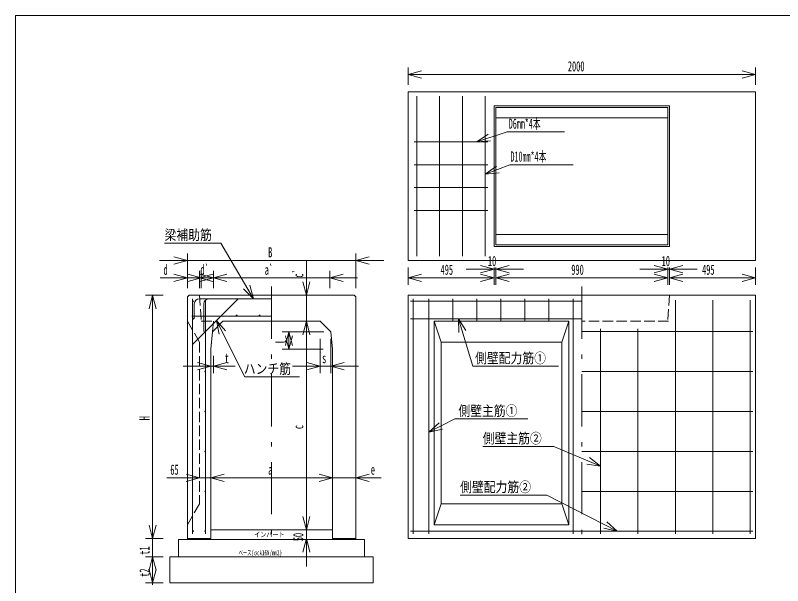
# Model space of a CAD drawing. Units: millimetres on the paper, with parts at other scales. Extents: x 26 to 772, y 19 to 550.
# Drawn here: x 25.5 to 467.1, y 221.9 to 550 of the extents above; entities that cross this region are included whole.
import ezdxf
from ezdxf.enums import TextEntityAlignment as Align

# ---------------------------------------------------------------- set-up
doc = ezdxf.new("R2010")
doc.units = ezdxf.units.MM
doc.linetypes.add('USER1', pattern=[8, 6, -2])
doc.linetypes.add('USER2', pattern=[50.5, 30, -9, 2.5, -9])
for name, color, linetype, lineweight in [('1', 7, 'Continuous', 18), ('10', 3, 'Continuous', 18), ('17', 7, 'Continuous', 18), ('18', 7, 'Continuous', 18)]:
    doc.layers.add(name, color=color, linetype=linetype, lineweight=lineweight)
doc.styles.add('ＭＳ ゴシック', font='')
doc.styles.get('ＭＳ ゴシック').set_extended_font_data('MS Gothic')

msp = doc.modelspace()

# ---------------------------------------------------------------- linework, layer by layer
at = {"layer": '1'}
for p, q in [((25.5, 550), (25.5, 19)), ((771.5, 550), (25.5, 550)), ((251.5, 520), (251.5, 510)), ((251.5, 516), (259.227, 518.071)), ((451.5, 516), (443.773, 518.071)), ((451.5, 520), (451.5, 510)), ((251.5, 516), (451.5, 516)), ((251.5, 516), (259.227, 513.929)), ((451.5, 516), (443.773, 513.929)), ((451.5, 506), (251.5, 506)), ((251.5, 506), (251.5, 457.5)), ((451.5, 457.5), (451.5, 506)), ((302, 498), (301, 498)), ((301, 498), (301, 457.5)), ((402, 498), (302, 498)), ((401, 497), (302, 497)), ((302, 497), (302, 457.5)), ((401, 457.5), (401, 497)), ((402, 457.5), (402, 498)), ((401, 491), (302, 491)), ((251.5, 457.5), (251.5, 409)), ((301, 457.5), (301, 417)), ((302, 457.5), (302, 418)), ((401, 418), (401, 457.5)), ((402, 417), (402, 457.5)), ((451.5, 409), (451.5, 457.5)), ((302, 424), (401, 424)), ((143.692, 419), (111.389, 419)), ((162.617, 387), (143.692, 419)), ((301, 417), (402, 417)), ((302, 418), (401, 418)), ((124.5, 409), (116.773, 411.071)), ((124.5, 413), (124.5, 393)), ((221.5, 413), (221.5, 393)), ((221.5, 409), (229.227, 411.071)), ((108.5, 409), (237.5, 409)), ((124.5, 409), (116.773, 406.929)), ((193, 358), (193, 409.127)), ((221.5, 409), (229.227, 406.929)), ((251.5, 409), (451.5, 409)), ((124.5, 403), (124.5, 393)), ((131.5, 403), (131.5, 393)), ((132.5, 403), (132.5, 393)), ((139.5, 403), (139.5, 393)), ((139.5, 403), (139.5, 393)), ((206.5, 403), (206.5, 393)), ((251.5, 395), (251.5, 405)), ((285, 404), (318, 404)), ((301, 404), (293.273, 406.071)), ((301, 404), (293.273, 401.929)), ((301, 395), (301, 405)), ((301, 400), (301, 405)), ((302, 404), (309.727, 406.071)), ((302, 395), (302, 405)), ((302, 400), (302, 405)), ((302, 404), (309.727, 401.929)), ((385, 404), (418, 404)), ((401, 404), (393.273, 406.071)), ((401, 404), (393.273, 401.929)), ((401, 395), (401, 405)), ((401, 400), (401, 405)), ((402, 404), (409.727, 406.071)), ((402, 395), (402, 405)), ((402, 400), (402, 405)), ((402, 404), (409.727, 401.929)), ((451.5, 395), (451.5, 405)), ((147.5, 399), (108.796, 399)), ((116.5, 399), (155.5, 399)), ((124.5, 399), (116.773, 401.071)), ((124.5, 399), (116.773, 396.929)), ((123.5, 399), (222.5, 399)), ((132.5, 399), (124.773, 401.071)), ((132.5, 399), (124.773, 396.929)), ((131.5, 399), (139.227, 401.071)), ((131.5, 399), (139.227, 396.929)), ((139.5, 399), (131.773, 401.071)), ((139.5, 399), (131.773, 396.929)), ((139.5, 399), (147.227, 401.071)), ((139.5, 399), (147.227, 396.929)), ((206.5, 399), (214.227, 401.071)), ((206.5, 399), (214.227, 396.929)), ((251.5, 399), (259.227, 401.071)), ((251.5, 399), (301, 399)), ((251.5, 399), (259.227, 396.929)), ((301, 399), (293.273, 401.071)), ((301, 399), (293.273, 396.929)), ((302, 399), (309.727, 401.071)), ((302, 399), (401, 399)), ((302, 399), (309.727, 396.929)), ((401, 399), (393.273, 401.071)), ((401, 399), (393.273, 396.929)), ((402, 399), (409.727, 401.071)), ((402, 399), (451.5, 399)), ((402, 399), (409.727, 396.929)), ((451.5, 399), (443.773, 401.071)), ((451.5, 399), (443.773, 396.929)), ((162.617, 387), (160.466, 394.705)), ((193, 389), (190.929, 396.727)), ((193, 389), (195.071, 396.727)), ((100.5, 389), (110.5, 389)), ((104.5, 389), (102.429, 381.273)), ((104.5, 389), (104.5, 249)), ((104.5, 389), (106.571, 381.273)), ((124.5, 388), (125.5, 389)), ((125.5, 389), (220.5, 389)), ((162.617, 387), (156.901, 392.597)), ((220.5, 389), (221.5, 388)), ((406.5, 389), (251.5, 389)), ((251.5, 342), (251.5, 389)), ((405.731, 389), (411.953, 389)), ((405.731, 389), (411.953, 389)), ((451.5, 389), (411.5, 389)), ((451.5, 389), (411.5, 389)), ((451.5, 342), (451.5, 389)), ((124.5, 342), (124.5, 388)), ((127.5, 360.662), (153.701, 387)), ((131.5, 387), (173, 387)), ((137, 387), (152.763, 387)), ((221.5, 342), (221.5, 388)), ((277.33, 387), (277.33, 374)), ((291.16, 387), (291.16, 374)), ((304.99, 387), (304.99, 374)), ((318.82, 387), (318.82, 374)), ((332.65, 387), (332.65, 374)), ((128.5, 375.5), (128.5, 384)), ((134, 368.15), (134, 384)), ((138.932, 367.9), (145, 374)), ((141.196, 374.43), (157.5, 342)), ((141.196, 374.43), (146.517, 368.456)), ((141.196, 374.43), (142.817, 366.596)), ((201, 374), (145, 374)), ((193, 374), (190.929, 366.273)), ((193, 374), (190.929, 366.273)), ((193, 254), (193, 374)), ((193, 374), (195.071, 366.273)), ((193, 374), (195.071, 366.273)), ((207.1, 367.9), (201, 374)), ((344, 374), (266.5, 374)), ((266.5, 374), (270.5, 362)), ((266.5, 374), (266.5, 342)), ((344, 374), (340, 362)), ((344, 342), (344, 374)), ((138.932, 367.9), (138, 357.9)), ((179, 367.9), (203.1, 367.9)), ((183, 367.9), (180.929, 360.173)), ((183, 367.9), (183, 357.9)), ((183, 367.9), (185.071, 360.173)), ((208, 357.9), (207.1, 367.9)), ((183, 357.9), (180.929, 365.627)), ((183, 357.9), (185.071, 365.627)), ((201, 344.15), (201, 363.9)), ((207.1, 344.15), (207.1, 363.9)), ((138, 342), (138, 357.9)), ((179, 357.9), (202.581, 357.9)), ((208, 342), (208, 357.9)), ((340, 362), (270.5, 362)), ((270.5, 362), (270.5, 342)), ((340, 342), (340, 362)), ((138, 344.15), (138, 353.9)), ((139.5, 344.15), (139.5, 354.15)), ((138, 348.15), (130.273, 350.221)), ((139.5, 348.15), (147.227, 350.221)), ((201, 348.15), (193.273, 350.221)), ((207.1, 348.15), (214.827, 350.221)), ((122, 348.15), (152.053, 348.15)), ((138, 348.15), (130.273, 346.079)), ((139.5, 348.15), (147.227, 346.079)), ((185, 348.15), (223.1, 348.15)), ((201, 348.15), (193.273, 346.079)), ((207.1, 348.15), (214.827, 346.079)), ((124.5, 342), (124.5, 279)), ((138, 342), (138, 279)), ((157.5, 342), (189, 342)), ((208, 342), (208, 279)), ((221.5, 342), (221.5, 279)), ((251.5, 342), (251.5, 279)), ((266.5, 279), (266.5, 342)), ((270.5, 342), (270.5, 279)), ((340, 279), (340, 342)), ((344, 342), (344, 279)), ((451.5, 342), (451.5, 279)), ((154, 284), (112.696, 284)), ((131.5, 284), (123.773, 286.071)), ((131.5, 284), (123.773, 281.929)), ((138, 284), (145.727, 286.071)), ((138, 284), (145.727, 286.071)), ((138, 284), (208, 284)), ((138, 284), (145.727, 281.929)), ((138, 284), (145.727, 281.929)), ((192, 284), (236.076, 284)), ((208, 284), (200.273, 286.071)), ((208, 284), (200.273, 286.071)), ((208, 284), (200.273, 281.929)), ((208, 284), (200.273, 281.929)), ((221.5, 284), (229.227, 286.071)), ((221.5, 284), (229.227, 281.929)), ((124.5, 277), (124.5, 279)), ((138, 249), (138, 279)), ((208, 249), (208, 279)), ((221.5, 277), (221.5, 279)), ((251.5, 277), (251.5, 279)), ((266.5, 279), (266.5, 257)), ((270.5, 279), (270.5, 269)), ((340, 269), (340, 279)), ((344, 257), (344, 279)), ((451.5, 277), (451.5, 279)), ((124.5, 249), (124.5, 277)), ((221.5, 277), (221.5, 249)), ((251.5, 249), (251.5, 277)), ((451.5, 249), (451.5, 277)), ((193, 233), (193, 270)), ((104.5, 265), (104.5, 222.5)), ((266.5, 257), (270.5, 269)), ((270.5, 269), (340, 269)), ((340, 269), (344, 257)), ((193, 254), (190.929, 261.727)), ((193, 254), (190.929, 261.727)), ((193, 254), (195.071, 261.727)), ((193, 254), (195.071, 261.727)), ((104.5, 249), (102.429, 256.727)), ((104.5, 249), (102.429, 256.727)), ((104.5, 249), (106.571, 256.727)), ((104.5, 249), (106.571, 256.727)), ((266.5, 257), (344, 257)), ((100.5, 249), (110.5, 249)), ((100.5, 249), (110.5, 249)), ((124.5, 249), (138, 249)), ((193, 249), (190.929, 241.273)), ((193, 249), (195.071, 241.273)), ((208, 249), (221.5, 249)), ((251.5, 249), (451.5, 249)), ((100.5, 238.5), (110.5, 238.5)), ((100.5, 238.5), (110.5, 238.5)), ((104.5, 238.5), (102.429, 230.773)), ((104.5, 238.5), (102.429, 230.773)), ((104.5, 238.5), (106.571, 230.773)), ((104.5, 238.5), (104.5, 223.5)), ((104.5, 238.5), (106.571, 230.773)), ((104.5, 223.5), (102.429, 231.227)), ((104.5, 223.5), (106.571, 231.227)), ((100.5, 223.5), (110.5, 223.5))]:
    msp.add_line(p, q, dxfattribs=at)
at = {"layer": '1', "linetype": 'USER2'}
for p, q in [((173, 394), (173, 244)), ((351.5, 394), (351.5, 244)), ((173, 279), (173, 277))]:
    msp.add_line(p, q, dxfattribs=at)
at = {"layer": '1', "linetype": 'USER1'}
for p, q in [((131.5, 389), (132.5, 374)), ((402, 389), (401, 374)), ((124.5, 374), (131.5, 362)), ((132.5, 374), (139.5, 374)), ((139.5, 374), (138, 357.9)), ((401.5, 374), (351.5, 374)), ((131.5, 362), (131.5, 269)), ((131.5, 269), (124.5, 257))]:
    msp.add_line(p, q, dxfattribs=at)
at = {"layer": '1'}
for centre in [(131.5, 384), (137, 384)]:
    msp.add_arc(centre, 3, 90, 180, dxfattribs=at)
at = {"layer": '10'}
for p, q in [((256.5, 503.5), (256.5, 411.5)), ((269.67, 503.5), (269.67, 411.5)), ((282.83, 411.5), (282.83, 503.5)), ((296, 411.5), (296, 503.5)), ((291.023, 477.3), (308.5, 483)), ((291.023, 477.3), (297.727, 481.664)), ((308.5, 483), (341.5, 483)), ((255, 477.3), (297.5, 477.3)), ((291.023, 477.3), (299.011, 477.727)), ((297.5, 464.1), (255, 464.1)), ((296, 458.592), (310.195, 464.1)), ((310.195, 464.1), (346.5, 464.1)), ((296, 458.592), (302.455, 463.317)), ((296, 458.592), (303.953, 459.457)), ((255, 450.9), (297.5, 450.9)), ((255, 437.7), (297.5, 437.7)), ((127, 377), (173, 377)), ((119.5, 238.5), (114.5, 238.5)), ((114.5, 238.5), (114.5, 223.5)), ((231.5, 238.5), (226.5, 238.5)), ((231.5, 223.5), (231.5, 238.5)), ((114.5, 223.5), (231.5, 223.5))]:
    msp.add_line(p, q, dxfattribs=at)
for centre in [(152.9, 377.3), (166.1, 377.3)]:
    msp.add_circle(centre, 0.3, dxfattribs=at)
at = {"layer": '17'}
for p, q in [((135, 342), (135, 386.25)), ((405.4, 251.75), (405.4, 386.25)), ((426.95, 386.25), (426.95, 251.75)), ((448.5, 386.25), (448.5, 342)), ((351.5, 368.15), (450, 368.15)), ((362.3, 251.75), (362.3, 369.65)), ((383.85, 369.65), (383.85, 251.75)), ((351.5, 345.15), (450, 345.15)), ((135, 342), (135, 279)), ((448.5, 279), (448.5, 342)), ((450, 322.15), (351.5, 322.15)), ((335.5, 302), (294.5, 302)), ((362.3, 290.725), (335.5, 302)), ((351.5, 299.15), (450, 299.15)), ((362.3, 290.725), (354.374, 291.813)), ((362.3, 290.725), (355.98, 295.63)), ((135, 251.75), (135, 279)), ((448.5, 279), (448.5, 251.75)), ((331.5, 274), (281.5, 274)), ((371.949, 253.25), (331.5, 274)), ((450, 276.15), (351.5, 276.15)), ((371.949, 253.25), (366.019, 258.619)), ((450, 253.25), (351.5, 253.25)), ((371.949, 253.25), (364.129, 254.935)), ((124.5, 248.5), (119.5, 248.5)), ((119.5, 248.5), (119.5, 238.5)), ((226.5, 248.5), (221.5, 248.5)), ((226.5, 238.5), (226.5, 248.5)), ((119.5, 238.5), (226.5, 238.5))]:
    msp.add_line(p, q, dxfattribs=at)
for centre in [(134.8, 367.95), (134.8, 345.15), (134.8, 322.15), (134.8, 299.15), (134.8, 276.15), (134.8, 253.25)]:
    msp.add_circle(centre, 0.2, dxfattribs=at)
at = {"layer": '18'}
for p, q in [((127.5, 342), (127.5, 387)), ((253, 385.5), (351.5, 385.5)), ((254.5, 387), (254.5, 342)), ((263.5, 387), (263.5, 342)), ((346.5, 387), (346.5, 342)), ((253, 375.5), (351.5, 375.5)), ((280.5, 375.5), (288.785, 348.15)), ((280.5, 375.5), (284.722, 368.705)), ((280.5, 375.5), (280.759, 367.504)), ((288.785, 348.15), (338.106, 348.15)), ((127.5, 279), (127.5, 342)), ((254.5, 342), (254.5, 279)), ((263.5, 279), (263.5, 342)), ((346.5, 342), (346.5, 279)), ((263.5, 310.238), (278.5, 317.815)), ((263.5, 310.238), (269.464, 315.57)), ((278.5, 317.815), (320.5, 317.815)), ((263.5, 310.238), (271.331, 311.874)), ((127.5, 251.75), (127.5, 279)), ((254.5, 279), (254.5, 251.75)), ((263.5, 279), (263.5, 251.75)), ((346.5, 279), (346.5, 251.75)), ((138, 254), (208, 254)), ((253, 253.25), (351.5, 253.25)), ((124.5, 249), (124.5, 248.5)), ((124.5, 248.5), (221.5, 248.5)), ((221.5, 248.5), (221.5, 249))]:
    msp.add_line(p, q, dxfattribs=at)
for centre in [(127.75, 385.5), (127.75, 375.5), (127.75, 253.25)]:
    msp.add_circle(centre, 0.25, dxfattribs=at)

# ---------------------------------------------------------------- texts
at = {"layer": '1', "style": 'ＭＳ ゴシック'}
for s, width, p in [('2000', 0.5, (343.5, 516)), ('梁補助筋', 0.85, (111.389, 419)), ('B', 0.5, (171, 409)), ('10', 0.5, (297.5, 404)), ('10', 0.5, (397.5, 404)), ('d', 0.5, (110.796, 399)), ('d`', 0.5, (132, 399)), ('a`', 0.5, (169, 399)), ('495', 0.5, (270.25, 399)), ('990', 0.5, (345.5, 399)), ('495', 0.5, (420.75, 399)), ('t', 0.5, (146.053, 348.15)), ('s', 0.5, (202.05, 348.15)), ('ハンチ筋', 0.85, (157, 342)), ('65', 0.5, (114.696, 284)), ('a', 0.5, (171, 284)), ('e', 0.5, (230.076, 284))]:
    msp.add_text(s, height=5.865, dxfattribs=dict(at, width=width)).set_placement(p, align=Align.BOTTOM_LEFT)
at = {"layer": '1', "style": 'ＭＳ ゴシック', "width": 0.5}
for s, p in [('c`', (193, 399.127)), ('l', (183, 360.9)), ('H', (104.5, 317)), ('c', (193, 312)), ('50', (193, 247.5)), ('t1', (104.5, 239.75)), ('t2', (104.5, 227))]:
    msp.add_text(s, height=5.865, rotation=90, dxfattribs=at).set_placement(p, align=Align.BOTTOM_LEFT)
at = {"layer": '10', "color": 7, "style": 'ＭＳ ゴシック', "width": 0.55}
for s, p in [('D6mm*4本', (309.5, 483)), ('D10mm*4本', (310.5, 464.1))]:
    msp.add_text(s, height=5.865, dxfattribs=at).set_placement(p, align=Align.BOTTOM_LEFT)
at = {"layer": '17', "style": 'ＭＳ ゴシック'}
for s, height, width, p in [('側壁主筋②', 5.865, 0.85, (294.5, 302)), ('側壁配力筋②', 5.865, 0.85, (281.5, 274)), ('ベース(σck16N/mm2)', 2.933, 0.6, (154, 238.5))]:
    msp.add_text(s, height=height, dxfattribs=dict(at, width=width)).set_placement(p, align=Align.BOTTOM_LEFT)
at = {"layer": '18', "style": 'ＭＳ ゴシック', "width": 0.85}
for s, height, p in [('側壁配力筋①', 5.865, (290.106, 348.15)), ('側壁主筋①', 5.865, (280.5, 317.815)), ('インバート', 2.933, (163, 249))]:
    msp.add_text(s, height=height, dxfattribs=at).set_placement(p, align=Align.BOTTOM_LEFT)

doc.saveas('drawing.dxf')
